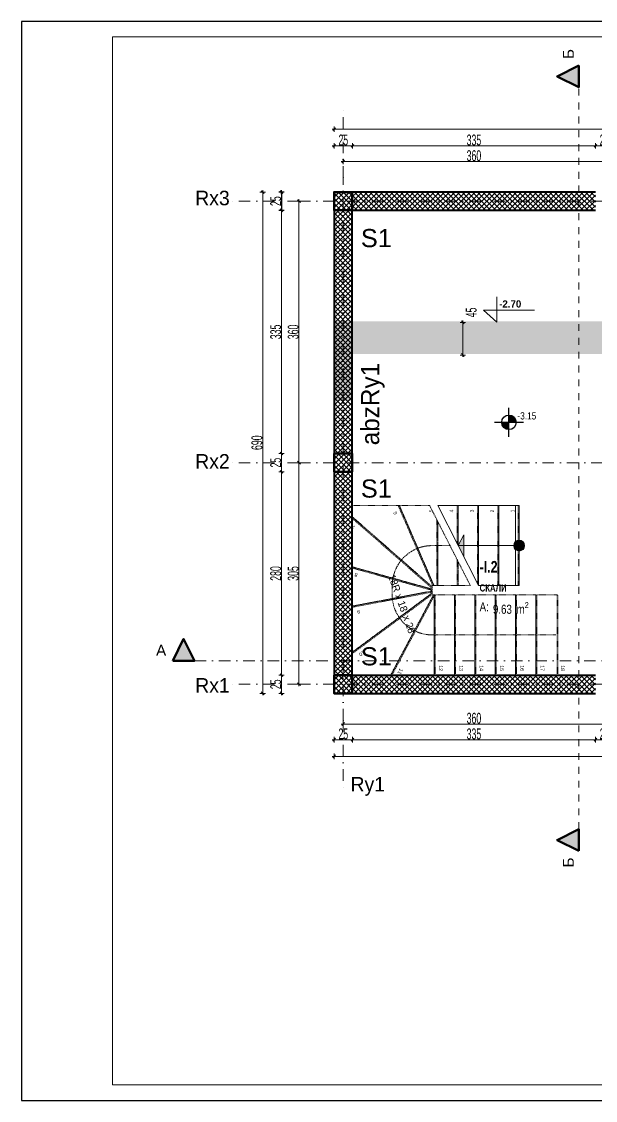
# Model space of a CAD drawing. Extents: x 1230 to 178568, y -18317 to 36108.
# Drawn here: x 55608 to 63510, y -18317 to -3467 of the extents above; entities that cross this region are included whole.
import ezdxf

# ---------------------------------------------------------------- set-up
doc = ezdxf.new("R2010")
doc.units = 0
doc.header["$LTSCALE"] = 5
doc.header["$MEASUREMENT"] = 0
doc.set_wipeout_variables(frame=1)
for name, pattern in [('- Двойно прекъснати линии', [1093.611073, 529.166651, -211.666656, 141.111112, -211.666656]), ('- Прекъснати линия', [423.333333, 211.666667, -211.666667]), ('Dot & Dashed', [670.277762, 317.5, -176.388889, 0, -176.388874]), ('Small Dashed', [282.222222, 141.111111, -141.111111]), ('Wipeout_Contour', [100000, 0, -100000])]:
    doc.linetypes.add(name, pattern=pattern)
for name, color, linetype in [('1 _ Конструкция - Недефинирани обекти.Structural - Bearing', 7, 'Continuous'), ('4 _ - Фрагмент - Чертежи.2D Elements', 7, 'Continuous'), ('6 _ - Конструктивни оси.Dimensioning', 7, 'Continuous'), ('6 _ - Размери - Нива.Dimensioning', 7, 'Continuous'), ('7 _ - Основни елементи.2D Elements', 7, 'Continuous'), ('Marker - Section', 7, 'Continuous'), ('Model Unit - Zone', 7, 'Continuous'), ('Structural - Bearing', 7, 'Continuous'), ('Structural - Stair & Railing', 7, 'Continuous'), ('TEXT', 7, 'Continuous')]:
    doc.layers.add(name, color=color, linetype=linetype)
for name, color, linetype, lineweight, true_color in [('Dimensioning - General_Pen_No__25', 7, 'Continuous', 13, 0x40a5ff), ('New_Structural - Bearing_Pen_No__8', 7, 'Continuous', 35, 0xa80f02), ('OSKI', 7, 'Continuous', 20, 0x156a84)]:
    doc.layers.add(name, color=color, linetype=linetype, lineweight=lineweight, true_color=true_color)
doc.layers.add('Dimensioning - General_Pen_No__46', color=5, linetype='Continuous', lineweight=13)
doc.layers.add('dimenzija', color=7, linetype='Continuous', lineweight=13)
doc.styles.add('GENERATED_STYLE_1', font='GOTHIC.TTF')
doc.styles.add('GENERATED_STYLE_2', font='GOTHICB.TTF')
doc.styles.add('GENERATED_STYLE_3', font='GOTHIC.TTF')
doc.styles.add('GENERATED_STYLE_4', font='arial.ttf')
doc.styles.add('GENERATED_STYLE_5', font='arialbd.ttf')
doc.styles.add('GENERATED_STYLE_6', font='Cambria Math.ttf')
doc.styles.add('MACCSWISS', font='MCSWIS.TTF', dxfattribs={"height": 25})
doc.styles.add('PLATEIA', font='CGSAPPS.shx', dxfattribs={"width": 0.6})
doc.dimstyles.new('50', dxfattribs={"dimtxt": 150, "dimasz": 0.5, "dimexe": 0.18, "dimexo": 0.0625, "dimgap": 4, "dimtad": 1, "dimdec": 0, "dimlfac": 0.1, "dimzin": 12, "dimdsep": 46, "dimtxsty": 'PLATEIA', "dimblk": 'A$C321216CB', "dimcen": 0.09, "dimse1": 1, "dimse2": 1, "dimclrd": 256, "dimclrt": 256, "dimadec": 3, "dimazin": 0, "dimtfac": 1, "dimtdec": 0, "dimtix": 1, "dimtmove": 2, "dimatfit": 3, "dimldrblk": 'A$C321216CB', "dimfxl": 1, "dimtolj": 1, "dimtzin": 0, "dimlwd": -1, "dimarcsym": 0})
pattern_1 = [(45, (3051.997, -10699.883), (-35.355335, 35.355335), []), (135, (3051.997, -10699.883), (35.355335, 35.355335), [])]

# ---------------------------------------------------------------- blocks, each defined once
blk = doc.blocks.new('A$C321216CB')
for p, q in [((-54, 0), (54, 0)), ((-38, -38), (38, 38)), ((0, -75), (0, 75))]:
    blk.add_line(p, q)
blk = doc.blocks.new('*D20')
at = {"layer": 'Defpoints', "color": 0, "ltscale": 50, "transparency": 16777216}
for p in [(59187, -5939), (59187, -9539), (59428, -9539)]:
    blk.add_point(p, dxfattribs=at)
at = {"layer": 'dimenzija', "ltscale": 50, "transparency": 16777216}
blk.add_line((59428, -5940), (59428, -9539), dxfattribs=at)
at = {"layer": 'dimenzija', "ltscale": 50, "transparency": 16777216, "xscale": 0.5, "yscale": 0.5, "zscale": 0.5}
for p, rotation in [((59428, -5939), 90), ((59428, -9539), 270)]:
    blk.add_blockref('A$C321216CB', p, dxfattribs=dict(at, rotation=rotation))
at = {"layer": 'dimenzija', "ltscale": 50, "transparency": 16777216, "insert": (59349, -7739), "char_height": 150, "attachment_point": 5, "rotation": 90, "style": 'PLATEIA'}
blk.add_mtext('\\A1;360', dxfattribs=at)
blk = doc.blocks.new('*D21')
at = {"ltscale": 50, "transparency": 16777216}
blk.add_line((59187, -5815), (59187, -6064), dxfattribs=at)
at = {"layer": 'Defpoints', "color": 0, "ltscale": 50, "transparency": 16777216}
for p in [(59912, -5814), (59187, -6064), (59912, -6064)]:
    blk.add_point(p, dxfattribs=at)
at = {"ltscale": 50, "transparency": 16777216, "xscale": 0.5, "yscale": 0.5, "zscale": 0.5}
for p, rotation in [((59187, -5814), 90), ((59187, -6064), 270)]:
    blk.add_blockref('A$C321216CB', p, dxfattribs=dict(at, rotation=rotation))
at = {"ltscale": 50, "transparency": 16777216, "insert": (59108, -5939), "char_height": 150, "attachment_point": 5, "rotation": 90, "style": 'PLATEIA'}
blk.add_mtext('\\A1;25', dxfattribs=at)
blk = doc.blocks.new('*D22')
at = {"layer": 'Defpoints', "color": 0, "ltscale": 50, "transparency": 16777216}
for p in [(59912, -6064), (59187, -9414), (59912, -9414)]:
    blk.add_point(p, dxfattribs=at)
at = {"layer": 'dimenzija', "ltscale": 50, "transparency": 16777216}
blk.add_line((59187, -6065), (59187, -9414), dxfattribs=at)
at = {"layer": 'dimenzija', "ltscale": 50, "transparency": 16777216, "xscale": 0.5, "yscale": 0.5, "zscale": 0.5}
for p, rotation in [((59187, -6064), 90), ((59187, -9414), 270)]:
    blk.add_blockref('A$C321216CB', p, dxfattribs=dict(at, rotation=rotation))
at = {"layer": 'dimenzija', "ltscale": 50, "transparency": 16777216, "insert": (59108, -7739), "char_height": 150, "attachment_point": 5, "rotation": 90, "style": 'PLATEIA'}
blk.add_mtext('\\A1;335', dxfattribs=at)
blk = doc.blocks.new('*D23')
at = {"layer": 'Defpoints', "color": 0, "ltscale": 50, "transparency": 16777216}
for p in [(59912, -9414), (59187, -9664), (59912, -9664)]:
    blk.add_point(p, dxfattribs=at)
at = {"layer": 'dimenzija', "ltscale": 50, "transparency": 16777216}
blk.add_line((59187, -9415), (59187, -9664), dxfattribs=at)
at = {"layer": 'dimenzija', "ltscale": 50, "transparency": 16777216, "xscale": 0.5, "yscale": 0.5, "zscale": 0.5}
for p, rotation in [((59187, -9414), 90), ((59187, -9664), 270)]:
    blk.add_blockref('A$C321216CB', p, dxfattribs=dict(at, rotation=rotation))
at = {"layer": 'dimenzija', "ltscale": 50, "transparency": 16777216, "insert": (59108, -9539), "char_height": 150, "attachment_point": 5, "rotation": 90, "style": 'PLATEIA'}
blk.add_mtext('\\A1;25', dxfattribs=at)
blk = doc.blocks.new('*D24')
at = {"layer": 'Defpoints', "color": 0, "ltscale": 50, "transparency": 16777216}
for p in [(59912, -9664), (59187, -12464), (59912, -12464)]:
    blk.add_point(p, dxfattribs=at)
at = {"layer": 'dimenzija', "ltscale": 50, "transparency": 16777216}
blk.add_line((59187, -9665), (59187, -12464), dxfattribs=at)
at = {"layer": 'dimenzija', "ltscale": 50, "transparency": 16777216, "xscale": 0.5, "yscale": 0.5, "zscale": 0.5}
for p, rotation in [((59187, -9664), 90), ((59187, -12464), 270)]:
    blk.add_blockref('A$C321216CB', p, dxfattribs=dict(at, rotation=rotation))
at = {"layer": 'dimenzija', "ltscale": 50, "transparency": 16777216, "insert": (59108, -11064), "char_height": 150, "attachment_point": 5, "rotation": 90, "style": 'PLATEIA'}
blk.add_mtext('\\A1;280', dxfattribs=at)
blk = doc.blocks.new('*D25')
at = {"layer": 'Defpoints', "color": 0, "ltscale": 50, "transparency": 16777216}
for p in [(59912, -12464), (59187, -12714), (59912, -12714)]:
    blk.add_point(p, dxfattribs=at)
at = {"layer": 'dimenzija', "ltscale": 50, "transparency": 16777216}
blk.add_line((59187, -12465), (59187, -12714), dxfattribs=at)
at = {"layer": 'dimenzija', "ltscale": 50, "transparency": 16777216, "xscale": 0.5, "yscale": 0.5, "zscale": 0.5}
for p, rotation in [((59187, -12464), 90), ((59187, -12714), 270)]:
    blk.add_blockref('A$C321216CB', p, dxfattribs=dict(at, rotation=rotation))
at = {"layer": 'dimenzija', "ltscale": 50, "transparency": 16777216, "insert": (59108, -12589), "char_height": 150, "attachment_point": 5, "rotation": 90, "style": 'PLATEIA'}
blk.add_mtext('\\A1;25', dxfattribs=at)
blk = doc.blocks.new('*D26')
at = {"layer": 'Defpoints', "color": 0, "ltscale": 50, "transparency": 16777216}
for p in [(59912, -5814), (58928, -12714), (59912, -12714)]:
    blk.add_point(p, dxfattribs=at)
at = {"layer": 'dimenzija', "ltscale": 50, "transparency": 16777216}
blk.add_line((58928, -5815), (58928, -12714), dxfattribs=at)
at = {"layer": 'dimenzija', "ltscale": 50, "transparency": 16777216, "xscale": 0.5, "yscale": 0.5, "zscale": 0.5}
for p, rotation in [((58928, -5814), 90), ((58928, -12714), 270)]:
    blk.add_blockref('A$C321216CB', p, dxfattribs=dict(at, rotation=rotation))
at = {"layer": 'dimenzija', "ltscale": 50, "transparency": 16777216, "insert": (58849, -9264), "char_height": 150, "attachment_point": 5, "rotation": 90, "style": 'PLATEIA'}
blk.add_mtext('\\A1;690', dxfattribs=at)
blk = doc.blocks.new('*D27')
at = {"layer": 'Defpoints', "color": 0, "ltscale": 50, "transparency": 16777216}
for p in [(63637, -5393), (60037, -5614), (63637, -5614)]:
    blk.add_point(p, dxfattribs=at)
at = {"layer": 'dimenzija', "ltscale": 50, "transparency": 16777216}
blk.add_line((60038, -5393), (63636, -5393), dxfattribs=at)
at = {"layer": 'dimenzija', "ltscale": 50, "transparency": 16777216, "xscale": 0.5, "yscale": 0.5, "zscale": 0.5, "rotation": 180}
blk.add_blockref('A$C321216CB', (60037, -5393), dxfattribs=at)
at = {"layer": 'dimenzija', "ltscale": 50, "transparency": 16777216, "xscale": 0.5, "yscale": 0.5, "zscale": 0.5}
blk.add_blockref('A$C321216CB', (63637, -5393), dxfattribs=at)
at = {"layer": 'dimenzija', "ltscale": 50, "transparency": 16777216, "insert": (61837, -5314), "char_height": 150, "attachment_point": 5, "style": 'PLATEIA'}
blk.add_mtext('\\A1;360', dxfattribs=at)
blk = doc.blocks.new('*D29')
at = {"layer": 'Defpoints', "color": 0, "ltscale": 50, "transparency": 16777216}
for p in [(60164, -5177), (59912, -5814), (60164, -5814)]:
    blk.add_point(p, dxfattribs=at)
at = {"layer": 'dimenzija', "ltscale": 50, "transparency": 16777216}
blk.add_line((59913, -5177), (60164, -5177), dxfattribs=at)
at = {"layer": 'dimenzija', "ltscale": 50, "transparency": 16777216, "xscale": 0.5, "yscale": 0.5, "zscale": 0.5, "rotation": 180}
blk.add_blockref('A$C321216CB', (59912, -5177), dxfattribs=at)
at = {"layer": 'dimenzija', "ltscale": 50, "transparency": 16777216, "xscale": 0.5, "yscale": 0.5, "zscale": 0.5}
blk.add_blockref('A$C321216CB', (60164, -5177), dxfattribs=at)
at = {"layer": 'dimenzija', "ltscale": 50, "transparency": 16777216, "insert": (60038, -5098), "char_height": 150, "attachment_point": 5, "style": 'PLATEIA'}
blk.add_mtext('\\A1;25', dxfattribs=at)
blk = doc.blocks.new('*D30')
at = {"layer": 'Defpoints', "color": 0, "ltscale": 50, "transparency": 16777216}
for p in [(63510, -5177), (60164, -5814), (63510, -5814)]:
    blk.add_point(p, dxfattribs=at)
at = {"layer": 'dimenzija', "ltscale": 50, "transparency": 16777216}
blk.add_line((60165, -5177), (63510, -5177), dxfattribs=at)
at = {"layer": 'dimenzija', "ltscale": 50, "transparency": 16777216, "xscale": 0.5, "yscale": 0.5, "zscale": 0.5, "rotation": 180}
blk.add_blockref('A$C321216CB', (60164, -5177), dxfattribs=at)
at = {"layer": 'dimenzija', "ltscale": 50, "transparency": 16777216, "xscale": 0.5, "yscale": 0.5, "zscale": 0.5}
blk.add_blockref('A$C321216CB', (63510, -5177), dxfattribs=at)
at = {"layer": 'dimenzija', "ltscale": 50, "transparency": 16777216, "insert": (61837, -5098), "char_height": 150, "attachment_point": 5, "style": 'PLATEIA'}
blk.add_mtext('\\A1;335', dxfattribs=at)
blk = doc.blocks.new('*D31')
at = {"layer": 'Defpoints', "color": 0, "ltscale": 50, "transparency": 16777216}
for p in [(63760, -5177), (63510, -5814), (63760, -5814)]:
    blk.add_point(p, dxfattribs=at)
at = {"layer": 'dimenzija', "ltscale": 50, "transparency": 16777216}
blk.add_line((63511, -5177), (63760, -5177), dxfattribs=at)
at = {"layer": 'dimenzija', "ltscale": 50, "transparency": 16777216, "xscale": 0.5, "yscale": 0.5, "zscale": 0.5, "rotation": 180}
blk.add_blockref('A$C321216CB', (63510, -5177), dxfattribs=at)
at = {"layer": 'dimenzija', "ltscale": 50, "transparency": 16777216, "xscale": 0.5, "yscale": 0.5, "zscale": 0.5}
blk.add_blockref('A$C321216CB', (63760, -5177), dxfattribs=at)
at = {"layer": 'dimenzija', "ltscale": 50, "transparency": 16777216, "insert": (63635, -5098), "char_height": 150, "attachment_point": 5, "style": 'PLATEIA'}
blk.add_mtext('\\A1;25', dxfattribs=at)
blk = doc.blocks.new('*D37')
at = {"layer": 'Defpoints', "color": 0, "ltscale": 50, "transparency": 16777216}
for p in [(71912, -4947), (59912, -5814), (71912, -5814)]:
    blk.add_point(p, dxfattribs=at)
at = {"layer": 'dimenzija', "ltscale": 50, "transparency": 16777216}
blk.add_line((59913, -4947), (71912, -4947), dxfattribs=at)
at = {"layer": 'dimenzija', "ltscale": 50, "transparency": 16777216, "xscale": 0.5, "yscale": 0.5, "zscale": 0.5, "rotation": 180}
blk.add_blockref('A$C321216CB', (59912, -4947), dxfattribs=at)
at = {"layer": 'dimenzija', "ltscale": 50, "transparency": 16777216, "xscale": 0.5, "yscale": 0.5, "zscale": 0.5}
blk.add_blockref('A$C321216CB', (71912, -4947), dxfattribs=at)
at = {"layer": 'dimenzija', "ltscale": 50, "transparency": 16777216, "insert": (65912, -4868), "char_height": 150, "attachment_point": 5, "style": 'PLATEIA'}
blk.add_mtext('\\A1;1200', dxfattribs=at)
blk = doc.blocks.new('*D40')
at = {"layer": 'Defpoints', "color": 0, "ltscale": 50, "transparency": 16777216}
for p in [(60037, -12915), (63637, -12915), (63637, -13136)]:
    blk.add_point(p, dxfattribs=at)
at = {"layer": 'dimenzija', "ltscale": 50, "transparency": 16777216}
blk.add_line((60038, -13136), (63636, -13136), dxfattribs=at)
at = {"layer": 'dimenzija', "ltscale": 50, "transparency": 16777216, "xscale": 0.5, "yscale": 0.5, "zscale": 0.5, "rotation": 180}
blk.add_blockref('A$C321216CB', (60037, -13136), dxfattribs=at)
at = {"layer": 'dimenzija', "ltscale": 50, "transparency": 16777216, "xscale": 0.5, "yscale": 0.5, "zscale": 0.5}
blk.add_blockref('A$C321216CB', (63637, -13136), dxfattribs=at)
at = {"layer": 'dimenzija', "ltscale": 50, "transparency": 16777216, "insert": (61837, -13057), "char_height": 150, "attachment_point": 5, "style": 'PLATEIA'}
blk.add_mtext('\\A1;360', dxfattribs=at)
blk = doc.blocks.new('*D39')
at = {"layer": 'Defpoints', "color": 0, "ltscale": 50, "transparency": 16777216}
for p in [(59912, -12714), (60164, -12714), (60164, -13352)]:
    blk.add_point(p, dxfattribs=at)
at = {"layer": 'dimenzija', "ltscale": 50, "transparency": 16777216}
blk.add_line((59913, -13352), (60164, -13352), dxfattribs=at)
at = {"layer": 'dimenzija', "ltscale": 50, "transparency": 16777216, "xscale": 0.5, "yscale": 0.5, "zscale": 0.5, "rotation": 180}
blk.add_blockref('A$C321216CB', (59912, -13352), dxfattribs=at)
at = {"layer": 'dimenzija', "ltscale": 50, "transparency": 16777216, "xscale": 0.5, "yscale": 0.5, "zscale": 0.5}
blk.add_blockref('A$C321216CB', (60164, -13352), dxfattribs=at)
at = {"layer": 'dimenzija', "ltscale": 50, "transparency": 16777216, "insert": (60038, -13273), "char_height": 150, "attachment_point": 5, "style": 'PLATEIA'}
blk.add_mtext('\\A1;25', dxfattribs=at)
blk = doc.blocks.new('*D42')
at = {"layer": 'Defpoints', "color": 0, "ltscale": 50, "transparency": 16777216}
for p in [(60164, -12714), (63510, -12714), (63510, -13352)]:
    blk.add_point(p, dxfattribs=at)
at = {"layer": 'dimenzija', "ltscale": 50, "transparency": 16777216}
blk.add_line((60165, -13352), (63510, -13352), dxfattribs=at)
at = {"layer": 'dimenzija', "ltscale": 50, "transparency": 16777216, "xscale": 0.5, "yscale": 0.5, "zscale": 0.5, "rotation": 180}
blk.add_blockref('A$C321216CB', (60164, -13352), dxfattribs=at)
at = {"layer": 'dimenzija', "ltscale": 50, "transparency": 16777216, "xscale": 0.5, "yscale": 0.5, "zscale": 0.5}
blk.add_blockref('A$C321216CB', (63510, -13352), dxfattribs=at)
at = {"layer": 'dimenzija', "ltscale": 50, "transparency": 16777216, "insert": (61837, -13273), "char_height": 150, "attachment_point": 5, "style": 'PLATEIA'}
blk.add_mtext('\\A1;335', dxfattribs=at)
blk = doc.blocks.new('*D43')
at = {"layer": 'Defpoints', "color": 0, "ltscale": 50, "transparency": 16777216}
for p in [(63510, -12714), (63760, -12714), (63760, -13352)]:
    blk.add_point(p, dxfattribs=at)
at = {"layer": 'dimenzija', "ltscale": 50, "transparency": 16777216}
blk.add_line((63511, -13352), (63760, -13352), dxfattribs=at)
at = {"layer": 'dimenzija', "ltscale": 50, "transparency": 16777216, "xscale": 0.5, "yscale": 0.5, "zscale": 0.5, "rotation": 180}
blk.add_blockref('A$C321216CB', (63510, -13352), dxfattribs=at)
at = {"layer": 'dimenzija', "ltscale": 50, "transparency": 16777216, "xscale": 0.5, "yscale": 0.5, "zscale": 0.5}
blk.add_blockref('A$C321216CB', (63760, -13352), dxfattribs=at)
at = {"layer": 'dimenzija', "ltscale": 50, "transparency": 16777216, "insert": (63635, -13273), "char_height": 150, "attachment_point": 5, "style": 'PLATEIA'}
blk.add_mtext('\\A1;25', dxfattribs=at)
blk = doc.blocks.new('*D38')
at = {"layer": 'Defpoints', "color": 0, "ltscale": 50, "transparency": 16777216}
for p in [(59912, -12714), (71912, -12714), (71912, -13581)]:
    blk.add_point(p, dxfattribs=at)
at = {"layer": 'dimenzija', "ltscale": 50, "transparency": 16777216}
blk.add_line((59913, -13581), (71912, -13581), dxfattribs=at)
at = {"layer": 'dimenzija', "ltscale": 50, "transparency": 16777216, "xscale": 0.5, "yscale": 0.5, "zscale": 0.5, "rotation": 180}
blk.add_blockref('A$C321216CB', (59912, -13581), dxfattribs=at)
at = {"layer": 'dimenzija', "ltscale": 50, "transparency": 16777216, "xscale": 0.5, "yscale": 0.5, "zscale": 0.5}
blk.add_blockref('A$C321216CB', (71912, -13581), dxfattribs=at)
at = {"layer": 'dimenzija', "ltscale": 50, "transparency": 16777216, "insert": (65912, -13502), "char_height": 150, "attachment_point": 5, "style": 'PLATEIA'}
blk.add_mtext('\\A1;1200', dxfattribs=at)
blk = doc.blocks.new('*D57')
at = {"layer": 'Defpoints', "color": 0, "ltscale": 50, "transparency": 16777216}
for p in [(59187, -9539), (59428, -12589), (59665, -12589)]:
    blk.add_point(p, dxfattribs=at)
at = {"layer": 'dimenzija', "ltscale": 50, "transparency": 16777216}
blk.add_line((59428, -9540), (59428, -12589), dxfattribs=at)
at = {"layer": 'dimenzija', "ltscale": 50, "transparency": 16777216, "xscale": 0.5, "yscale": 0.5, "zscale": 0.5}
for p, rotation in [((59428, -9539), 90), ((59428, -12589), 270)]:
    blk.add_blockref('A$C321216CB', p, dxfattribs=dict(at, rotation=rotation))
at = {"layer": 'dimenzija', "ltscale": 50, "transparency": 16777216, "insert": (59349, -11064), "char_height": 150, "attachment_point": 5, "rotation": 90, "style": 'PLATEIA'}
blk.add_mtext('\\A1;305', dxfattribs=at)
blk = doc.blocks.new('*D58')
at = {"layer": 'Defpoints', "color": 0, "transparency": 16777216}
for p in [(61683, -7607), (61683, -7607), (61683, -8057)]:
    blk.add_point(p, dxfattribs=at)
at = {"layer": 'dimenzija', "transparency": 16777216}
blk.add_line((61683, -8056), (61683, -7607), dxfattribs=at)
at = {"layer": 'dimenzija', "transparency": 16777216, "xscale": 0.5, "yscale": 0.5, "zscale": 0.5}
for p, rotation in [((61683, -7607), 90), ((61683, -8057), 270)]:
    blk.add_blockref('A$C321216CB', p, dxfattribs=dict(at, rotation=rotation))
at = {"layer": 'dimenzija', "transparency": 16777216, "insert": (61800, -7471), "char_height": 150, "attachment_point": 5, "rotation": 90, "style": 'PLATEIA'}
blk.add_mtext('\\A1;45', dxfattribs=at)

msp = doc.modelspace()

# ---------------------------------------------------------------- hatches: boundary and pattern name
at = {"layer": '6 _ - Размери - Нива.Dimensioning', "linetype": 'Continuous', "lineweight": 50}
for points in [[(62319.5, -8983.2), (62419.5, -8983.2), (62411.9, -8945), (62390.2, -8912.5), (62357.8, -8890.9), (62319.5, -8883.2)], [(62319.5, -8983.2), (62219.5, -8983.2), (62227.1, -9021.5), (62248.8, -9054), (62281.3, -9075.6), (62319.5, -9083.2)]]:
    msp.add_hatch(color=256, dxfattribs=at).paths.add_polyline_path(points)
at = {"layer": 'Marker - Section', "linetype": 'Continuous', "lineweight": 50}
for points in [[(63281.2, -4072.2), (62981.2, -4222.2), (63281.2, -4372.2)], [(57689.7, -12264.3), (57989.7, -12264.3), (57839.7, -11964.3)], [(63281.2, -14883.3), (63281.2, -14583.3), (62981.2, -14733.3)]]:
    msp.add_hatch(color=256, dxfattribs=at).paths.add_polyline_path(points)
at = {"layer": 'OSKI', "true_color": 0x939598}
h = msp.add_hatch(color=252, dxfattribs=at)
h.dxf.hatch_style = 1
h.paths.add_polyline_path([(64032.6, -7593.2), (64032.6, -8043.2), (65672.2, -8043.2), (65672.2, -7593.2)], flags=17)
h.paths.add_polyline_path([(65672.2, -7593.2), (65672.2, -8043.2), (66122.2, -8043.2), (66122.2, -7593.2)], flags=17)
h.paths.add_polyline_path([(66122.2, -7593.2), (66122.2, -8043.2), (71912.3, -8043.2), (71912.3, -7593.2)])
h.paths.add_polyline_path([(77015.8, -7593.2), (71912.3, -8043.2)])
h.paths.add_polyline_path([(62160.4, -7593.2), (62160.4, -8043.2), (64032.6, -8043.2), (64032.6, -7593.2)])
h.paths.add_polyline_path([(59907.6, -7593.2), (59907.6, -8043.2), (59907.6, -8689.3), (60157.6, -8689.3), (60157.6, -8043.2), (62160.4, -8043.2), (62160.4, -7593.2)])
h.paths.add_polyline_path([(63715.3, -7593.2), (66808.8, -8043.2)])
at = {"layer": 'Structural - Bearing', "linetype": 'Continuous', "lineweight": 13}
h = msp.add_hatch(dxfattribs=at)
h.set_pattern_fill('1_БЕТОН_СГЛОБЯЕМИ_ЕЛЕМЕН_E7', color=256, scale=0.5, style=0, pattern_type=2)
h.set_pattern_definition(pattern_1)
h.paths.add_polyline_path([(60162.3, -6064.3), (60162.3, -5814.3), (59912.3, -5814.3), (59912.3, -6064.3)])
h = msp.add_hatch(dxfattribs=at)
h.set_pattern_fill('ANSI37', color=256, scale=400, style=0)
h.paths.add_polyline_path([(60162.3, -5814.3), (60162.3, -6064.3), (63510, -6064.3), (63510, -5814.3)])
h = msp.add_hatch(dxfattribs=at)
h.set_pattern_fill('ANSI37', color=256, scale=400, style=0)
h.paths.add_polyline_path([(59912.3, -9412), (60162.3, -9412), (60162.3, -6064.3), (59912.3, -6064.3)])
h = msp.add_hatch(dxfattribs=at)
h.set_pattern_fill('1_БЕТОН_СГЛОБЯЕМИ_ЕЛЕМЕН_E7', color=256, scale=0.5, style=0, pattern_type=2)
h.set_pattern_definition(pattern_1)
h.paths.add_polyline_path([(60162.3, -9664.3), (60162.3, -9414.3), (59912.3, -9414.3), (59912.3, -9664.3)])
at = {"layer": 'Structural - Stair & Railing', "linetype": 'Continuous', "lineweight": 20}
for points in [[(61620, -10680.3), (61700, -10830.3), (61700, -10530.3)], [(62460, -10605.3, 1), (62460, -10755.3, 1)]]:
    msp.add_hatch(color=256, dxfattribs=at).paths.add_polyline_path(points)

# ---------------------------------------------------------------- linework, layer by layer
at = {"layer": '4 _ - Фрагмент - Чертежи.2D Elements', "linetype": 'Continuous', "lineweight": 25, "ltscale": 0.01}
for points in [[(55608, -18317.1), (76608, -18317.1), (76608, -3467.1)], [(76608, -3467.1), (55608, -3467.1)], [(55608, -3467.1), (55608, -18317.1)]]:
    msp.add_lwpolyline(points, dxfattribs=at)
at = {"layer": '6 _ - Конструктивни оси.Dimensioning', "linetype": '- Двойно прекъснати линии', "lineweight": 13, "ltscale": 0.01}
for p in [(60037.3, -5614.1), (60037.3, -5614.1), (59427.6, -5939.3), (59427.6, -5939.3), (59427.6, -9539.3), (59427.6, -9539.3), (59427.6, -12589.3), (59427.6, -12589.3), (60037.3, -13088), (60037.3, -13088)]:
    msp.add_point(p, dxfattribs=at)
at = {"layer": '6 _ - Размери - Нива.Dimensioning', "linetype": 'Continuous', "lineweight": 30, "ltscale": 0.01}
for p, q in [((62319.5, -9183.2), (62319.5, -8783.2)), ((62119.5, -8983.2), (62519.5, -8983.2))]:
    msp.add_line(p, q, dxfattribs=at)
msp.add_circle((62319.5, -8983.2), 100, dxfattribs=at)
at = {"layer": '7 _ - Основни елементи.2D Elements', "linetype": 'Continuous', "lineweight": 20, "ltscale": 0.2, "flags": 128}
msp.add_lwpolyline([(56858, -3679), (76355.3, -3679), (76355.3, -18101.5), (56858, -18101.5)], close=True, dxfattribs=at)
at = {"layer": 'Dimensioning - General_Pen_No__25'}
for p, q in [((62153.1, -7606.5), (62153.1, -7256.3)), ((62153.1, -7606.5), (61969.5, -7441.6)), ((62669.5, -7441.6), (61969.5, -7441.6))]:
    msp.add_line(p, q, dxfattribs=at)
at = {"layer": 'Marker - Section', "linetype": '- Прекъснати линия', "lineweight": 20, "ltscale": 0.09}
msp.add_line((63281.2, -14583.3), (63281.2, -4072.2), dxfattribs=at)
at = {"layer": 'Marker - Section', "linetype": 'Continuous', "lineweight": 50, "ltscale": 0.01, "flags": 128}
for points in [[(63281.2, -4072.2), (63281.2, -4372.2), (62981.2, -4222.2)], [(57689.7, -12264.3), (57989.7, -12264.3), (57839.7, -11964.3)], [(63281.2, -14883.3), (63281.2, -14583.3), (62981.2, -14733.3)]]:
    msp.add_lwpolyline(points, close=True, dxfattribs=at)
at = {"layer": 'New_Structural - Bearing_Pen_No__8', "color": 14, "linetype": 'Continuous', "lineweight": 50, "true_color": 0xa80f02}
for points in [[(60162.3, -6064.3), (60162.3, -5814.3), (59912.3, -5814.3), (59912.3, -6064.3)], [(60162.3, -9664.3), (60162.3, -9414.3), (59912.3, -9414.3), (59912.3, -9664.3)]]:
    msp.add_lwpolyline(points, close=True, dxfattribs=at)
at = {"layer": 'OSKI', "linetype": 'Dot & Dashed', "ltscale": 0.1}
for p, q in [((60037.3, -5614.1), (60037.3, -4614.1)), ((59427.6, -5939.3), (58427.6, -5939.3)), ((59427.6, -5939.3), (73244.5, -5939.3)), ((59427.6, -9539.3), (58427.6, -9539.3)), ((59427.6, -9539.3), (73244.5, -9539.3)), ((57989.7, -12264.3), (73753.2, -12264.3)), ((59427.6, -12589.3), (58427.6, -12589.3)), ((60037.3, -13088), (60037.3, -14088))]:
    msp.add_line(p, q, dxfattribs=at)
at = {"layer": 'Structural - Bearing', "linetype": 'Continuous', "lineweight": 20, "ltscale": 0.01}
msp.add_line((59912.3, -6122.4), (59912.3, -8122.4), dxfattribs=at)
at = {"layer": 'Structural - Bearing', "linetype": 'Continuous', "lineweight": 15, "ltscale": 0.01}
msp.add_line((59912.3, -8047.4), (59912.3, -8122.4), dxfattribs=at)
at = {"layer": 'Structural - Bearing', "linetype": 'Continuous', "lineweight": 40, "ltscale": 0.01, "flags": 128}
for points in [[(63510, -5814.3), (60162.3, -5814.3)], [(59912.3, -6064.3), (59912.3, -10514.3)], [(60162.3, -6064.3), (63510, -6064.3)], [(60162.3, -9412), (60162.3, -6064.3)], [(59912.3, -10514.3), (59912.3, -12464.3)], [(60162.3, -12714.3), (63510, -12714.3)]]:
    msp.add_lwpolyline(points, dxfattribs=at)
at = {"layer": 'Structural - Stair & Railing', "linetype": 'Small Dashed', "lineweight": 13, "ltscale": 0.01}
for p, q in [((60811.1, -10130.3), (60162.3, -10130.3)), ((60162.3, -10130.3), (60162.3, -10284.8)), ((60794.7, -10130.3), (61269.8, -11230.3)), ((61227.8, -10130.3), (60811.1, -10130.3)), ((60811.1, -10130.3), (61286.1, -11230.3)), ((61286.1, -11230.3), (60811.1, -10130.3)), ((61787.8, -11230.3), (61227.8, -10130.3)), ((61605, -10130.3), (61605, -10650.9)), ((61885, -10130.3), (61885, -11200.9)), ((62165, -10130.3), (62165, -11230.3)), ((62445, -10130.3), (62445, -11230.3)), ((60162.3, -10284.8), (61262.3, -11249.5)), ((61262.3, -11249.5), (60162.3, -10284.8)), ((60162.3, -10284.8), (60162.3, -10973.1)), ((60162.3, -10304.7), (61262.3, -11269.4)), ((61325, -10321.3), (61325, -11230.3)), ((61340, -10350.8), (61340, -11230.3)), ((61340, -11230.3), (61340, -10350.8)), ((61507.8, -10680.3), (61262.3, -10680.3)), ((60162.3, -10973.1), (61262.3, -11280.3)), ((61262.3, -11280.3), (60162.3, -10973.1)), ((60162.3, -10973.1), (60162.3, -11334.1)), ((60162.3, -10988.7), (61262.3, -11295.9)), ((61605, -10871.3), (61605, -11230.3)), ((61620, -10900.8), (61620, -11230.3)), ((61620, -11230.3), (61620, -10900.8)), ((60712.3, -11230.3), (60712.3, -11334.1)), ((61262.3, -11249.5), (61262.3, -11230.3)), ((61262.3, -11230.3), (61286.1, -11230.3)), ((61262.3, -11280.3), (61262.3, -11249.5)), ((61262.3, -11304.6), (61262.3, -11280.3)), ((61286.1, -11230.3), (61340, -11230.3)), ((61340, -11230.3), (61620, -11230.3)), ((61620, -11230.3), (61787.8, -11230.3)), ((60162.3, -11513.6), (61262.3, -11304.6)), ((61262.3, -11304.6), (60162.3, -11513.6)), ((60162.3, -11528.9), (61262.3, -11319.8)), ((60162.3, -12147.7), (61262.3, -11333)), ((61262.3, -11333), (60162.3, -12147.7)), ((60162.3, -11334.1), (60162.3, -11513.6)), ((60162.3, -12166.3), (61262.3, -11351.7)), ((60692.6, -12459.2), (61279.6, -11359.2)), ((61279.6, -11359.2), (60692.6, -12459.2)), ((60709.6, -12459.2), (61296.6, -11359.2)), ((60712.3, -11334.1), (60712.3, -11359.2)), ((61262.3, -11333), (61262.3, -11304.6)), ((61262.3, -11334.1), (61262.3, -11333)), ((61262.3, -11359.2), (61262.3, -11334.1)), ((61279.6, -11359.2), (61262.3, -11359.2)), ((61288, -11359.2), (61279.6, -11359.2)), ((61288, -12459.2), (61288, -11359.2)), ((61288, -11359.2), (61288, -12459.2)), ((61568, -11359.2), (61288, -11359.2)), ((61303, -12459.2), (61303, -11359.2)), ((61568, -12459.2), (61568, -11359.2)), ((61568, -11359.2), (61568, -12459.2)), ((61848, -11359.2), (61568, -11359.2)), ((61583, -12459.2), (61583, -11359.2)), ((61848, -12459.2), (61848, -11359.2)), ((61848, -11359.2), (61848, -12459.2)), ((62128, -11359.2), (61848, -11359.2)), ((61863, -12459.2), (61863, -11359.2)), ((62128, -12459.2), (62128, -11359.2)), ((62128, -11359.2), (62128, -12459.2)), ((62408, -11359.2), (62128, -11359.2)), ((62143, -12459.2), (62143, -11359.2)), ((62408, -12459.2), (62408, -11359.2)), ((62408, -11359.2), (62408, -12459.2)), ((62688, -11359.2), (62408, -11359.2)), ((62423, -12459.2), (62423, -11359.2)), ((62688, -12459.2), (62688, -11359.2)), ((62688, -11359.2), (62688, -12459.2)), ((62968, -11359.2), (62688, -11359.2)), ((62703, -12459.2), (62703, -11359.2)), ((62993, -11359.2), (62968, -11359.2)), ((62983, -12459.2), (62983, -11359.2)), ((62993, -12459.2), (62993, -11359.2)), ((60162.3, -11513.6), (60162.3, -12147.7)), ((61262.3, -11909.2), (62688, -11909.2)), ((62688, -11909.2), (62968, -11909.2)), ((60692.6, -12459.2), (61288, -12459.2)), ((61288, -12459.2), (61568, -12459.2)), ((61568, -12459.2), (61848, -12459.2)), ((61848, -12459.2), (62128, -12459.2)), ((62128, -12459.2), (62408, -12459.2)), ((62408, -12459.2), (62688, -12459.2)), ((62688, -12459.2), (62968, -12459.2)), ((62968, -12459.2), (62993, -12459.2))]:
    msp.add_line(p, q, dxfattribs=at)
at = {"layer": 'Structural - Stair & Railing', "linetype": 'Continuous', "lineweight": 13, "ltscale": 0.01}
for p, q in [((62410, -10130.3), (61340, -10130.3)), ((62410, -11230.3), (62410, -10130.3)), ((61900, -11230.3), (62410, -11230.3))]:
    msp.add_line(p, q, dxfattribs=at)
at = {"layer": 'Structural - Stair & Railing', "linetype": 'Continuous', "lineweight": 18, "ltscale": 0.01}
for p, q in [((61620, -10130.3), (61340, -10130.3)), ((61900, -11230.3), (61340, -10130.3)), ((61900, -10130.3), (61620, -10130.3)), ((61620, -10130.3), (61620, -10680.3)), ((61620, -10680.3), (61620, -10130.3)), ((62180, -10130.3), (61900, -10130.3)), ((61900, -10130.3), (61900, -11230.3)), ((61900, -11230.3), (61900, -10130.3)), ((62460, -10130.3), (62180, -10130.3)), ((62180, -10130.3), (62180, -11230.3)), ((62180, -11230.3), (62180, -10130.3)), ((62460, -11230.3), (62460, -10130.3)), ((62180, -10680.3), (61620, -10680.3)), ((62460, -10680.3), (62180, -10680.3)), ((61900, -11230.3), (62180, -11230.3)), ((62180, -11230.3), (62460, -11230.3))]:
    msp.add_line(p, q, dxfattribs=at)
at = {"layer": 'Structural - Stair & Railing', "linetype": 'Continuous', "lineweight": 18, "ltscale": 0.01, "flags": 128}
msp.add_lwpolyline([(61620, -10680.3), (61700, -10830.3), (61700, -10530.3)], close=True, dxfattribs=at)
msp.add_lwpolyline([(62460, -10605.3, 1), (62460, -10755.3, 1)], format="xyb", close=True, dxfattribs=at)
at = {"layer": 'Structural - Stair & Railing', "linetype": 'Small Dashed', "lineweight": 13, "ltscale": 0.01}
for centre, start, end in [((61262.3, -11230.3), 90, 180), ((61262.3, -11359.2), 180, 270)]:
    msp.add_arc(centre, 550, start, end, dxfattribs=at)

# ---------------------------------------------------------------- texts
at = {"layer": '6 _ - Размери - Нива.Dimensioning', "linetype": 'Continuous', "lineweight": 35, "insert": (62436.1, -8945.8), "char_height": 100, "attachment_point": 7, "style": 'GENERATED_STYLE_6'}
msp.add_mtext('\\A1;\\pxql;{\\fCentury Gothic|b0|i0|c0|p34;\\W0.85;-3.15}', dxfattribs=at)
at = {"layer": 'Dimensioning - General_Pen_No__46', "insert": (62184.4, -7404.9), "char_height": 100, "width": 469.099, "attachment_point": 7, "style": 'GENERATED_STYLE_2'}
msp.add_mtext('{\\fCentury Gothic|b1|i0|c204|p34;-2.70}', dxfattribs=at)
at = {"layer": 'Marker - Section', "linetype": 'Continuous', "lineweight": 50, "char_height": 150, "rotation": 90, "style": 'GENERATED_STYLE_3'}
for insert, attachment_point in [((63212.6, -3982.2), 7), ((63212.6, -14973.3), 9)]:
    msp.add_mtext('\\A1;{\\fArial|b0|i0|c204|p34;Б}', dxfattribs=dict(at, insert=insert, attachment_point=attachment_point))
at = {"layer": 'Marker - Section', "linetype": 'Continuous', "lineweight": 50, "insert": (57599.7, -12195.7), "char_height": 150, "attachment_point": 9, "style": 'GENERATED_STYLE_3'}
msp.add_mtext('\\A1;{\\pqr;\\pt0;\\fArial|b0|i0|c0|p34;А}', dxfattribs=at)
at = {"layer": 'Model Unit - Zone', "linetype": 'Continuous', "lineweight": 13, "attachment_point": 1}
for s, insert, char_height, style in [('\\A1;{\\W0.800000x;\\pql;\\pt0;\\fCentury Gothic|b1|i0|c204|p34;-I.2}', (61915.4, -10891.7), 160, 'GENERATED_STYLE_5'), ('\\A1;{\\W0.800000x;\\pql;\\pt0;\\fCentury Gothic|b0|i0|c204|p34;A: }', (61915.4, -11460.4), 125, 'GENERATED_STYLE_4'), ('\\A1;{\\W0.800000x;\\pql;\\pt0,100;\\fCentury Gothic|b0|i0|c204|p34;9.63\\fCentury Gothic|b0|i0|c204|p34;\\A1{\\H.66x;\\S^  ;}\\fCentury Gothic|b0|i0|c204|p34; m\\fCentury Gothic|b0|i0|c204|p34;\\A1{\\H.66x;\\S2^  ;}}', (62098.9, -11457.2), 125, 'GENERATED_STYLE_4')]:
    msp.add_mtext(s, dxfattribs=dict(at, insert=insert, char_height=char_height, style=style))
at = {"layer": 'Model Unit - Zone', "linetype": 'Continuous', "lineweight": 35, "insert": (61915.4, -11212.5), "char_height": 100, "attachment_point": 1, "style": 'GENERATED_STYLE_5'}
msp.add_mtext('\\A1;{\\W0.800000x;\\pql;\\pt0;\\fCentury Gothic|b1|i0|c204|p34;СКАЛИ}', dxfattribs=at)
at = {"layer": 'OSKI', "linetype": 'Dot & Dashed', "ltscale": 0.1, "char_height": 200, "attachment_point": 7, "style": 'GENERATED_STYLE_1'}
for s, insert in [('{\\fCentury Gothic|b0|i0|c204|p34;Rx}3', (57998.9, -5998.6)), ('{\\fCentury Gothic|b0|i0|c204|p34;Rx}2', (57998.9, -9620.7))]:
    msp.add_mtext(s, dxfattribs=dict(at, insert=insert))
at = {"layer": 'OSKI', "linetype": 'ByBlock', "insert": (60607.7, -9299), "char_height": 250, "attachment_point": 7, "rotation": 90, "style": 'GENERATED_STYLE_1'}
msp.add_mtext('abzRy1', dxfattribs=at)
at = {"layer": 'OSKI', "linetype": 'ByBlock', "char_height": 200, "attachment_point": 7, "style": 'GENERATED_STYLE_1'}
for s, insert in [('{\\fCentury Gothic|b0|i0|c204|p34;Rx}1', (57998.9, -12704.1)), ('Ry1', (60137.7, -14125.1))]:
    msp.add_mtext(s, dxfattribs=dict(at, insert=insert))
at = {"layer": 'Structural - Stair & Railing', "linetype": 'Continuous', "lineweight": 20}
for s, insert, char_height, attachment_point, rotation, style in [('\\A1;{\\pql;\\fArial|b0|i0|c0|p34;6}', (60762.4, -10250.9), 50, 4, 113.35871, 'GENERATED_STYLE_3'), ('\\A1;{\\pql;\\fArial|b0|i0|c0|p34;5}', (61247.5, -10223.3), 50, 4, 90, 'GENERATED_STYLE_3'), ('\\A1;{\\pql;\\fArial|b0|i0|c0|p34;4}', (61527.1, -10223.3), 50, 4, 90, 'GENERATED_STYLE_3'), ('\\A1;{\\pql;\\fArial|b0|i0|c0|p34;3}', (61807.5, -10223.3), 50, 4, 90, 'GENERATED_STYLE_3'), ('\\A1;{\\pql;\\fArial|b0|i0|c0|p34;2}', (62087.1, -10223.3), 50, 4, 90, 'GENERATED_STYLE_3'), ('\\A1;{\\pql;\\fArial|b0|i0|c0|p34;1}', (62367.1, -10223.3), 50, 4, 90, 'GENERATED_STYLE_3'), ('\\A1;{\\pql;\\fArial|b0|i0|c0|p34;7}', (60194.5, -10436.5), 50, 4, 138.75032, 'GENERATED_STYLE_3'), ('\\A1;{\\pql;\\fArial|b0|i0|c0|p34;8}', (60233, -11088.8), 50, 4, 164.39472, 'GENERATED_STYLE_3'), ('\\A1;{\\pqc;\\pt0,7100;\\fCentury Gothic|b0|i0|c0|p34;18R x \\fCentury Gothic|b0|i0|c0|p34;18\\fCentury Gothic|b0|i0|c0|p34;\\A1{\\H.66x;\\S^  ;}\\fCentury Gothic|b0|i0|c0|p34;\\fCentury Gothic|b0|i0|c0|p34; x \\fCentury Gothic|b0|i0|c0|p34;28\\fCentury Gothic|b0|i0|c0|p34;\\A1{\\H.66x;\\S^  ;}\\fCentury Gothic|b0|i0|c0|p34;\\fCentury Gothic|b0|i0|c0|p34;\\fCentury Gothic|b0|i0|c0|p34;\\fCentury Gothic|b0|i0|c0|p34;\\A1{\\H.66x;\\S^  ;}\\fCentury Gothic|b0|i0|c0|p34;}', (60778.3, -11533), 100, 8, 289.74979, 'GENERATED_STYLE_6'), ('\\A1;{\\pql;\\fArial|b0|i0|c0|p34;9}', (60269, -11587.5), 50, 4, 190.7612, 'GENERATED_STYLE_3'), ('\\A1;{\\pql;\\fArial|b0|i0|c0|p34;10}', (60324.4, -12142.7), 50, 4, 216.52403, 'GENERATED_STYLE_3'), ('\\A1;{\\pql;\\fArial|b0|i0|c0|p34;11}', (60841, -12378.3), 50, 4, 241.91419, 'GENERATED_STYLE_3'), ('\\A1;{\\pql;\\fArial|b0|i0|c0|p34;12}', (61380.8, -12328.3), 50, 4, 270, 'GENERATED_STYLE_3'), ('\\A1;{\\pql;\\fArial|b0|i0|c0|p34;13}', (61660.4, -12328.3), 50, 4, 270, 'GENERATED_STYLE_3'), ('\\A1;{\\pql;\\fArial|b0|i0|c0|p34;14}', (61940.8, -12328.3), 50, 4, 270, 'GENERATED_STYLE_3'), ('\\A1;{\\pql;\\fArial|b0|i0|c0|p34;15}', (62220.4, -12328.3), 50, 4, 270, 'GENERATED_STYLE_3'), ('\\A1;{\\pql;\\fArial|b0|i0|c0|p34;16}', (62500.4, -12328.3), 50, 4, 270, 'GENERATED_STYLE_3'), ('\\A1;{\\pql;\\fArial|b0|i0|c0|p34;17}', (62780.8, -12328.3), 50, 4, 270, 'GENERATED_STYLE_3'), ('\\A1;{\\pql;\\fArial|b0|i0|c0|p34;18}', (63060.4, -12328.3), 50, 4, 270, 'GENERATED_STYLE_3')]:
    msp.add_mtext(s, dxfattribs=dict(at, insert=insert, char_height=char_height, attachment_point=attachment_point, rotation=rotation, style=style))
at = {"layer": 'TEXT', "color": 1, "char_height": 250, "width": 187.5, "attachment_point": 1, "style": 'MACCSWISS'}
for insert in [(60279.8, -6322.2), (60279.8, -9769.5), (60279.8, -12079.1)]:
    msp.add_mtext('\\pxt0;{\\fArial|b0|i0|c0|p34;S1}', dxfattribs=dict(at, insert=insert))

# ---------------------------------------------------------------- dimensions: what is measured, and where the dimension line sits
at = {"ltscale": 50}
dim = msp.add_linear_dim(base=(59186.9, -6064.3), p1=(59912.3, -5814.3), p2=(59912.3, -6064.3), angle=90, dimstyle='50', dxfattribs=at)
dim.commit()
dim.dimension.update_dxf_attribs({"geometry": '*D21', "text_midpoint": (59107.9, -5939.3)})
at = {"layer": 'dimenzija', "ltscale": 50}
for base, p1, p2, picture, middle in [((71912.3, -4947.2), (59912.3, -5814.3), (71912.3, -5814.3), '*D37', (65912.3, -4868.2)), ((60164.1, -5176.6), (59912.3, -5814.3), (60164.1, -5814.3), '*D29', (60038.2, -5097.6)), ((63510, -5176.6), (60164.1, -5814.3), (63510, -5814.3), '*D30', (61837, -5097.6)), ((63760, -5176.6), (63510, -5814.3), (63760, -5814.3), '*D31', (63635, -5097.6)), ((63637, -5392.9), (60037.3, -5614.1), (63637, -5614.1), '*D27', (61837.1, -5313.9)), ((63760, -13352), (63510, -12714.3), (63760, -12714.3), '*D43', (63635, -13273)), ((63637, -13135.8), (60037.3, -12914.6), (63637, -12914.6), '*D40', (61837.1, -13056.8))]:
    dim = msp.add_linear_dim(base=base, p1=p1, p2=p2, dimstyle='50', dxfattribs=at)
    dim.commit()
    dim.dimension.update_dxf_attribs({"geometry": picture, "text_midpoint": middle})
for base, p1, p2, picture, middle in [((59427.6, -9539.3), (59186.9, -5939.3), (59186.9, -9539.3), '*D20', (59348.6, -7739.3)), ((59186.9, -9414.3), (59912.3, -6064.3), (59912.3, -9414.3), '*D22', (59107.9, -7739.3)), ((59186.9, -9664.3), (59912.3, -9414.3), (59912.3, -9664.3), '*D23', (59107.9, -9539.3)), ((59427.6, -12589.3), (59186.9, -9539.3), (59665.5, -12589.3), '*D57', (59348.6, -11064.3))]:
    dim = msp.add_linear_dim(base=base, p1=p1, p2=p2, angle=90, dimstyle='50', dxfattribs=at)
    dim.commit()
    dim.dimension.update_dxf_attribs({"geometry": picture, "text_midpoint": middle})
at = {"layer": 'dimenzija'}
dim = msp.add_linear_dim(base=(61683.1, -7606.5), p1=(61683.1, -8056.5), p2=(61683.1, -7606.5), angle=270, dimstyle='50', dxfattribs=at)
dim.commit()
dim.dimension.update_dxf_attribs({"geometry": '*D58', "text_midpoint": (61799.6, -7471.2), "dimtype": 160})

# ---------------------------------------------------------------- next in the draw order: wipeouts: each hides what was drawn before it
at = {"color": 254, "linetype": 'Wipeout_Contour', "lineweight": 0, "ltscale": 57933.307311, "true_color": 0xdedede}
msp.add_wipeout([(60162.3, -12714.3), (60162.3, -12464.3), (59912.3, -12464.3), (59912.3, -12714.3)], dxfattribs=at).dxf.layer = '1 _ Конструкция - Недефинирани обекти.Structural - Bearing'

# ---------------------------------------------------------------- next in the draw order: hatches: boundary and pattern name
at = {"layer": '1 _ Конструкция - Недефинирани обекти.Structural - Bearing', "linetype": 'Continuous', "lineweight": 13}
h = msp.add_hatch(dxfattribs=at)
h.set_pattern_fill('1_БЕТОН_СГЛОБЯЕМИ_ЕЛЕМЕН_E7', color=256, scale=0.5, style=0, pattern_type=2)
h.set_pattern_definition(pattern_1)
h.paths.add_polyline_path([(60162.3, -12714.3), (60162.3, -12464.3), (59912.3, -12464.3), (59912.3, -12714.3)])
at = {"layer": 'Structural - Bearing', "linetype": 'Continuous', "lineweight": 13}
h = msp.add_hatch(dxfattribs=at)
h.set_pattern_fill('ANSI37', color=256, scale=400, style=0)
h.paths.add_polyline_path([(59912.3, -12464.3), (60162.3, -12464.3), (60162.3, -9664.3), (59912.3, -9664.3)])
h = msp.add_hatch(dxfattribs=at)
h.set_pattern_fill('ANSI37', color=256, scale=400, style=0)
h.paths.add_polyline_path([(60162.3, -12714.3), (60162.3, -12464.3), (63510, -12464.3), (63510, -12714.3)])

# ---------------------------------------------------------------- next in the draw order: linework, layer by layer
at = {"layer": 'New_Structural - Bearing_Pen_No__8', "color": 14, "linetype": 'Continuous', "lineweight": 50, "true_color": 0xa80f02}
msp.add_lwpolyline([(60162.3, -12714.3), (60162.3, -12464.3), (59912.3, -12464.3), (59912.3, -12714.3)], close=True, dxfattribs=at)
at = {"layer": 'OSKI', "linetype": 'Dot & Dashed', "ltscale": 0.1}
for p, q in [((60037.3, -13088), (60037.3, -5614.1)), ((59427.6, -12589.3), (73244.5, -12589.3))]:
    msp.add_line(p, q, dxfattribs=at)
at = {"layer": 'Structural - Bearing', "linetype": 'Continuous', "lineweight": 40, "ltscale": 0.01, "flags": 128}
for points in [[(60162.3, -12464.3), (60162.3, -9664.3)], [(60162.3, -12464.3), (63510, -12464.3)]]:
    msp.add_lwpolyline(points, dxfattribs=at)

# ---------------------------------------------------------------- next in the draw order: dimensions: what is measured, and where the dimension line sits
at = {"layer": 'dimenzija', "ltscale": 50}
for base, p1, p2, picture, middle in [((58927.6, -12714.3), (59912.3, -5814.3), (59912.3, -12714.3), '*D26', (58848.6, -9264.3)), ((59186.9, -12464.3), (59912.3, -9664.3), (59912.3, -12464.3), '*D24', (59107.9, -11064.3)), ((59186.9, -12714.3), (59912.3, -12464.3), (59912.3, -12714.3), '*D25', (59107.9, -12589.3))]:
    dim = msp.add_linear_dim(base=base, p1=p1, p2=p2, angle=90, dimstyle='50', dxfattribs=at)
    dim.commit()
    dim.dimension.update_dxf_attribs({"geometry": picture, "text_midpoint": middle})
for base, p1, p2, picture, middle in [((60164.1, -13352), (59912.3, -12714.3), (60164.1, -12714.3), '*D39', (60038.2, -13273)), ((71912.3, -13581.5), (59912.3, -12714.3), (71912.3, -12714.3), '*D38', (65912.3, -13502.5)), ((63510, -13352), (60164.1, -12714.3), (63510, -12714.3), '*D42', (61837, -13273))]:
    dim = msp.add_linear_dim(base=base, p1=p1, p2=p2, dimstyle='50', dxfattribs=at)
    dim.commit()
    dim.dimension.update_dxf_attribs({"geometry": picture, "text_midpoint": middle})

doc.saveas('drawing.dxf')
